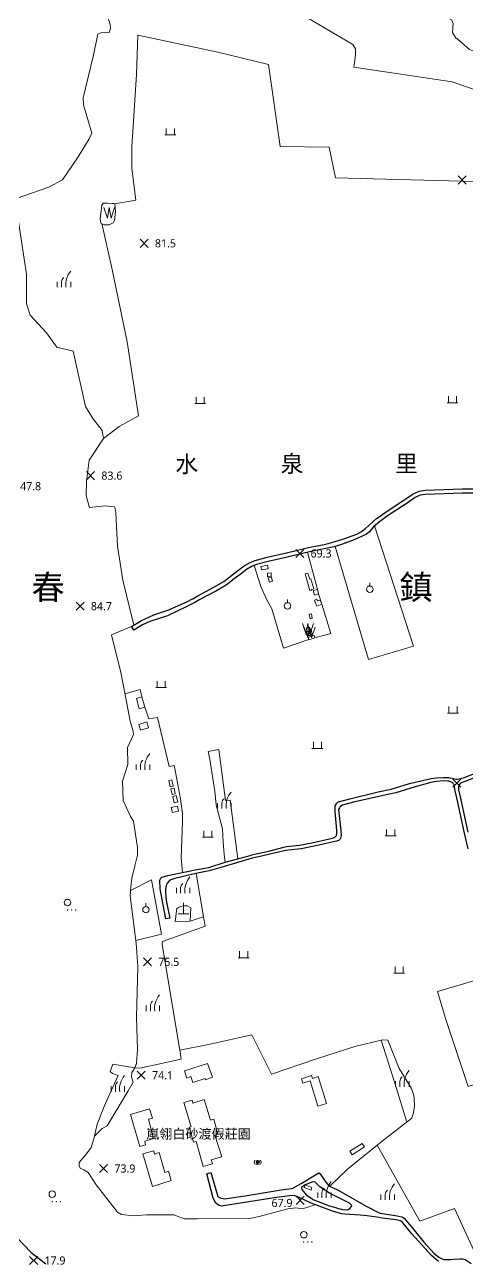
# Model space of a CAD drawing. Extents: x 219840 to 222438, y 2425093 to 2427865.
# Drawn here: x 221213 to 221622, y 2426126 to 2427267 of the extents above; entities that cross this region are included whole.
import ezdxf
from ezdxf.enums import TextEntityAlignment as Align

# ---------------------------------------------------------------- set-up
doc = ezdxf.new("R2010")
doc.units = 0
doc.linetypes.add('104', pattern=[32.49, 20, -3.83, 0.5, -3.83, 0.5, -3.83])
doc.linetypes.add('105', pattern=[30, 20, -4.75, 0.5, -4.75])
for name, color, linetype, lineweight in [('9240000', 7, '104', 30), ('9250000', 7, '105', 30), ('9310100', 7, 'Continuous', 20), ('9350204', 7, 'Continuous', 20), ('9520700', 5, 'Continuous', 20), ('9710500', 3, 'Continuous', 20), ('9720000', 3, 'Continuous', 20), ('9730200', 3, 'Continuous', 20), ('9730301', 3, 'Continuous', 20), ('9790103', 7, 'Continuous', 20)]:
    doc.layers.add(name, color=color, linetype=linetype, lineweight=lineweight)
for name, color, linetype in [('9420001', 1, 'Continuous'), ('9810200', 7, 'Continuous'), ('9950404', 7, 'Continuous')]:
    doc.layers.add(name, color=color, linetype=linetype)
doc.layers.add('9790201', color=34, linetype='145', lineweight=20, true_color=0xa55200)
doc.styles.add('LMP', font='Microsoft JhengHei.ttf')
doc.linetypes.add('145', pattern='A,0,-7.5,[10,base.shx,S=1,R=0,X=0,Y=0]', length=7.5)

# ---------------------------------------------------------------- blocks, each defined once
blk = doc.blocks.new('97320')
at = {"linetype": 'Continuous'}
for points in [[(-5, 0), (5, 0)], [(-3.75, 0), (-3.75, 6)], [(3.75, 0), (3.75, 6)]]:
    blk.add_lwpolyline(points, dxfattribs=at)
blk = doc.blocks.new('97913')
at = {"linetype": 'Continuous'}
for points in [[(-10, 8.7, 0.333333), (-10, -6.3)], [(10, -6.3, 0.333333), (10, 8.7)]]:
    blk.add_lwpolyline(points, format="xyb", dxfattribs=at)
for points in [[(-5.3, 6.5), (-5.5, 5.4), (-6.1, 3.7)], [(-1.7, 5.9), (-2.2, 3.7), (-3.9, 1.8), (-6.1, 0.7)], [(-5.4, 5.9), (6.4, 5.9), (4.4, 4)], [(0, 8.7), (0, 6.2)], [(1.1, 5.9), (1.1, 2.6), (1.6, 1.5), (5.8, 1.5), (6.3, 2.1), (6, 3.3)], [(-6.9, -6.3), (6.9, -6.3)], [(-5.3, -1.5), (5.5, -1.5)], [(0, -1.5), (0, -6.3)]]:
    blk.add_lwpolyline(points, dxfattribs=at)
blk = doc.blocks.new('97200')
at = {"linetype": 'Continuous'}
for points in [[(6.25, 15, 0.2146347), (1.75, 0)], [(-0.25, 9, 0.201941), (-2.25, 5)]]:
    blk.add_lwpolyline(points, format="xyb", dxfattribs=at)
for points in [[(-6.25, 5), (-6.25, 0)], [(-2.25, 0), (-2.25, 5)], [(6.25, 5), (6.25, 0)]]:
    blk.add_lwpolyline(points, dxfattribs=at)
blk = doc.blocks.new('97132')
at = {"linetype": 'Continuous'}
for points in [[(-3.2, 6.8, 1), (2.8, 6.8, 1)], [(-0.4, 0, 1), (0, 0, 1)], [(3.35, 0, 1), (3.75, 0, 1)], [(7.1, 0, 1), (7.5, 0, 1)]]:
    blk.add_lwpolyline(points, format="xyb", close=True, dxfattribs=at)
blk = doc.blocks.new('97331')
at = {"linetype": 'Continuous'}
blk.add_lwpolyline([(-3, 0, 1), (3, 0, 1)], format="xyb", close=True, dxfattribs=at)
blk.add_lwpolyline([(0, 3), (0, 6)], dxfattribs=at)
blk = doc.blocks.new('93523')
at = {"linetype": 'Continuous'}
for points in [[(-5, 0), (5, 0)], [(0, 10), (0, 0)]]:
    blk.add_lwpolyline(points, dxfattribs=at)
blk = doc.blocks.new('95220')
at = {"linetype": 'Continuous'}
blk.add_lwpolyline([(-5, 5), (-1.7, -5), (0, 5), (1.7, -5), (5, 5)], dxfattribs=at)
blk = doc.blocks.new('98120')
at = {"linetype": 'Continuous'}
for points in [[(-3.75, -3.75), (3.75, 3.75)], [(-3.75, 3.75), (3.75, -3.75)]]:
    blk.add_lwpolyline(points, dxfattribs=at)

msp = doc.modelspace()

# ---------------------------------------------------------------- linework, layer by layer
at = {"layer": '9310100', "flags": 128}
for points in [[(221437.4, 2426764.8), (221431.7, 2426763.7), (221431.2, 2426765.7), (221431, 2426766.8), (221437.2, 2426768), (221437.3, 2426767.4), (221437.4, 2426767.2), (221437.8, 2426764.9), (221437.4, 2426764.8)], [(221440.5, 2426757.5), (221437.1, 2426757.4), (221437, 2426760.8), (221440.5, 2426760.9), (221440.5, 2426757.5)], [(221441.5, 2426753.4), (221438.9, 2426752.5), (221437.7, 2426756.2), (221437.6, 2426756.3), (221440.5, 2426757.3), (221441.8, 2426753.5), (221441.5, 2426753.4)], [(221474.3, 2426760.8), (221476.1, 2426755.2), (221477, 2426755.5), (221480, 2426746.3), (221477.6, 2426745.6), (221477.8, 2426744.9), (221476.3, 2426744.6), (221471.8, 2426760), (221474.3, 2426760.8)], [(221484.3, 2426741.6), (221480.4, 2426740.5), (221479.3, 2426744.6), (221483.2, 2426745.6), (221484.3, 2426741.6)], [(221482.6, 2426736.6), (221483.3, 2426735), (221485.7, 2426735.8), (221487.3, 2426732), (221482.7, 2426730.2), (221481.2, 2426734), (221481.1, 2426733.9), (221480.4, 2426735.6), (221482.6, 2426736.6)], [(221478.3, 2426718.8), (221476.4, 2426718.4), (221475.7, 2426722.9), (221477.6, 2426723.2), (221478.3, 2426718.8)], [(221480.7, 2426700.9), (221475.2, 2426699.2), (221474.6, 2426701.4), (221480.1, 2426703), (221480.7, 2426700.9)], [(221323.6, 2426636.9), (221318.5, 2426635.6), (221316, 2426645.1), (221321.1, 2426646.4), (221323.6, 2426636.9)], [(221327.2, 2426617.9), (221319.7, 2426615.7), (221318.1, 2426621.1), (221325.6, 2426623.4), (221327.2, 2426617.9)], [(221349.9, 2426564.2), (221347.1, 2426563.6), (221345.9, 2426569.2), (221348.8, 2426569.8), (221349.9, 2426564.2)], [(221351.7, 2426557.1), (221348.9, 2426556.5), (221347.8, 2426561.7), (221350.7, 2426562.3), (221351.7, 2426557.1)], [(221354.3, 2426549.6), (221351, 2426548.8), (221349.5, 2426554.6), (221352.8, 2426555.4), (221354.3, 2426549.6)], [(221355, 2426541.1), (221349.2, 2426539.7), (221348.1, 2426544.3), (221353.9, 2426545.6), (221355, 2426541.1)], [(221381.6, 2426308.2), (221386.4, 2426295.6), (221379.9, 2426293.1), (221379.5, 2426294.4), (221368.1, 2426290.7), (221366.3, 2426296), (221362.4, 2426294.7), (221360.3, 2426301.2), (221381.6, 2426308.2)], [(221477.9, 2426297), (221478.7, 2426294.4), (221483.8, 2426296), (221491.6, 2426271.3), (221483.7, 2426268.8), (221476.5, 2426292), (221469.8, 2426290), (221468.5, 2426294.1), (221477.9, 2426297)], [(221324.4, 2426233), (221319.1, 2426231.5), (221310.4, 2426261.1), (221328.1, 2426266.3), (221330.7, 2426257.8), (221327.1, 2426256.6), (221331.8, 2426238.9), (221323.6, 2426236.5), (221324.4, 2426233)], [(221378.7, 2426274.9), (221384.3, 2426255.8), (221387.4, 2426256.8), (221391.2, 2426242.9), (221388.5, 2426241.9), (221395, 2426221.9), (221385, 2426219.2), (221386.3, 2426215.6), (221377.5, 2426213), (221371.1, 2426236.2), (221368.6, 2426235.6), (221364.7, 2426249.3), (221366.5, 2426249.7), (221359.8, 2426272.1), (221367.5, 2426274.2), (221368.2, 2426271.5), (221378.7, 2426274.9)], [(221526.7, 2426231.1), (221515.4, 2426223.9), (221513.3, 2426227.2), (221524.6, 2426234.4), (221526.7, 2426231.1)], [(221332, 2426227.6), (221332.6, 2426224.5), (221336.9, 2426225.9), (221342.1, 2426207.6), (221345.7, 2426208.8), (221348.1, 2426200.2), (221330.8, 2426194.7), (221321.8, 2426224.6), (221332, 2426227.6)], [(221478.2, 2426193.8), (221477.4, 2426191.3), (221471.1, 2426193.6), (221471.8, 2426196.1), (221478.2, 2426193.8)]]:
    msp.add_lwpolyline(points, close=True, dxfattribs=at)
at = {"layer": '9420001', "flags": 128}
for points in [[(221636.2, 2426834.6), (221617.3, 2426834.6), (221583.2, 2426833.3), (221578.2, 2426832.6), (221573.6, 2426830.5), (221566.1, 2426825.4), (221548.1, 2426813.5), (221541.7, 2426809), (221538.7, 2426806.6), (221535, 2426803.5), (221531.4, 2426798.9), (221528.5, 2426796.7), (221523.9, 2426794.4), (221515.6, 2426790.7), (221504.4, 2426786.7), (221498.5, 2426785), (221475.9, 2426780.4), (221455.3, 2426775.4), (221437.6, 2426771.5), (221427, 2426768.6), (221422.8, 2426767), (221417.8, 2426764.1), (221411.9, 2426759.5), (221406.3, 2426755.4), (221398.9, 2426749.6), (221389.5, 2426744.1), (221374.7, 2426736.3), (221369.8, 2426733.6), (221362.4, 2426729.9), (221344.7, 2426721.4), (221328.3, 2426716), (221321.5, 2426713), (221313.5, 2426708.1), (221312.5, 2426709.7), (221311.4, 2426711.4), (221319.7, 2426716.5), (221319.9, 2426716.6), (221332.2, 2426722.3), (221345.9, 2426726.8), (221360.5, 2426733.4), (221360.7, 2426733.4), (221367.9, 2426737), (221368, 2426737.1), (221372.8, 2426739.7), (221387.6, 2426747.6), (221396.7, 2426752.9), (221403.9, 2426758.5), (221409.5, 2426762.7), (221415.6, 2426767.4), (221421.1, 2426770.6), (221425.7, 2426772.3), (221436.7, 2426775.4), (221454.5, 2426779.3), (221475.1, 2426784.2), (221490.9, 2426787.4), (221499.6, 2426789.8), (221508.4, 2426792.8), (221519.5, 2426796.8), (221523.9, 2426799.1), (221527.7, 2426801.9), (221537.9, 2426811), (221539.3, 2426812.1), (221545.9, 2426816.8), (221563.9, 2426828.7), (221571.6, 2426833.9), (221577.1, 2426836.4), (221582.9, 2426837.2), (221617.2, 2426838.5), (221636, 2426838.5)], [(221622.5, 2426506.1), (221619.2, 2426520.8), (221612.1, 2426553.4), (221610.6, 2426559.9), (221610, 2426563.3), (221609.6, 2426565.3), (221609.1, 2426566), (221608.2, 2426567.1), (221604.5, 2426568.7), (221603.7, 2426568.8), (221599.8, 2426568.9), (221593.1, 2426568.4), (221588.1, 2426567.4), (221573.6, 2426563.5), (221555.7, 2426557.9), (221549.4, 2426556.6), (221516.6, 2426549.3), (221506.5, 2426546.6), (221504.8, 2426545.7), (221504.3, 2426545.2), (221503.6, 2426544.1), (221502.8, 2426542.6), (221504.9, 2426522.9), (221505.2, 2426518.5), (221505, 2426517.3), (221504.6, 2426516.2), (221504.3, 2426515.5), (221503.9, 2426514.8), (221503.3, 2426514.3), (221502.6, 2426513.9), (221500.8, 2426513.2), (221484.4, 2426509.6), (221468.1, 2426506.2), (221453.8, 2426504.7), (221431.4, 2426499.5), (221422.9, 2426497.7), (221393.9, 2426489), (221383.3, 2426485.8), (221370.8, 2426483.4), (221351.4, 2426479), (221346.9, 2426477.4), (221344.6, 2426474.9), (221343.6, 2426472.4), (221342.9, 2426468.9), (221342.7, 2426466.2), (221343, 2426461.7), (221343.8, 2426457.1), (221346.7, 2426442.1), (221343.1, 2426441.7), (221338, 2426469.3), (221337.7, 2426477.4), (221338.5, 2426479.1), (221339.6, 2426480), (221345.1, 2426481.5), (221370.2, 2426486.8), (221383, 2426488.9), (221398.1, 2426493.8), (221422.4, 2426500.3), (221422.3, 2426500.6), (221438.3, 2426504.2), (221451, 2426507.5), (221454.8, 2426508.4), (221466.6, 2426509.6), (221478.1, 2426511.9), (221497, 2426516), (221498.8, 2426516.6), (221499.5, 2426517.3), (221500.7, 2426518.6), (221501.3, 2426520.6), (221501.3, 2426523.1), (221499.6, 2426540.6), (221499.6, 2426545.8), (221501.1, 2426548.3), (221502, 2426549.2), (221502.7, 2426549.7), (221514.4, 2426552.8), (221539.2, 2426558.9), (221551.5, 2426561.4), (221568.2, 2426566.4), (221588.3, 2426571.3), (221590.6, 2426571.6), (221593.7, 2426571.9), (221599.5, 2426572.2), (221604.5, 2426572), (221611.4, 2426570.6), (221612.3, 2426570.4), (221618.3, 2426571.9), (221628.3, 2426575.8)], [(221647, 2426579), (221616.3, 2426567.2), (221615.2, 2426566.5), (221614.2, 2426565.4), (221613.6, 2426563.6), (221613.5, 2426560.6), (221615, 2426554.1), (221622.1, 2426521.5)], [(221595, 2426125.5), (221588.6, 2426130.8), (221570.5, 2426151), (221561.3, 2426162.2), (221558.9, 2426163.2), (221555.9, 2426163.9), (221543.1, 2426165.5), (221540.3, 2426166), (221529.1, 2426167.5), (221522.6, 2426168.2), (221508.6, 2426169.1), (221505.8, 2426169.5), (221498.2, 2426171.6), (221477.3, 2426179.1), (221465.2, 2426185), (221462.3, 2426186.1), (221460, 2426186.4), (221443.3, 2426184.2), (221408.2, 2426178.6), (221394.6, 2426176.5), (221392.4, 2426177.2), (221389.3, 2426179.3), (221386.8, 2426183.8), (221381, 2426206.4), (221384.8, 2426207.5), (221391.2, 2426185.4), (221393.4, 2426184.2), (221397.3, 2426183.1), (221416.3, 2426185.9), (221451.7, 2426191.7), (221460, 2426192.9), (221468.2, 2426197.5), (221484.4, 2426207.2), (221485.7, 2426206.3), (221490, 2426199.7), (221493.9, 2426195.3), (221502.3, 2426191.2), (221528.9, 2426176), (221540.2, 2426170.2), (221541.3, 2426170.1), (221555.2, 2426167.9), (221558.3, 2426167.3), (221561.1, 2426166.6), (221562.3, 2426166.1), (221563.5, 2426165.3), (221572.6, 2426154.3), (221581.7, 2426143.3), (221591.1, 2426132.9), (221595.5, 2426129.4), (221598.5, 2426127.8), (221600.1, 2426127.3), (221602.1, 2426127.1), (221606, 2426127.1), (221608.8, 2426127.5), (221614.9, 2426127.8), (221617.2, 2426127.8), (221619.8, 2426127.2), (221625.3, 2426123.6)], [(221205.4, 2426147.6), (221218.7, 2426133.8), (221232.3, 2426123.2)]]:
    msp.add_lwpolyline(points, dxfattribs=at)
msp.add_lwpolyline([(221480.8, 2426198.7), (221479.1, 2426199), (221471.8, 2426196.1), (221468.5, 2426193.7), (221468.9, 2426191.7), (221472.9, 2426186.9), (221479.8, 2426182.4), (221493.6, 2426177), (221506.2, 2426173.5), (221510.2, 2426173.2), (221511.5, 2426173.3), (221513.3, 2426174.2), (221514.8, 2426176.1), (221515, 2426177.2), (221512.9, 2426179.2), (221494.3, 2426188.5), (221485.4, 2426194.4), (221483.2, 2426196.4), (221481.2, 2426198.6), (221480.8, 2426198.7)], close=True, dxfattribs=at)
at = {"layer": '9520700', "flags": 128}
for points in [[(221294.5, 2427084), (221290.7, 2427082.1), (221286.2, 2427082.3), (221283.2, 2427083.6), (221282.6, 2427087.8), (221283.9, 2427100.3), (221285.3, 2427102), (221289.2, 2427102.2), (221293.5, 2427101.9), (221295.1, 2427101.7), (221296.1, 2427101.4), (221296.5, 2427094.6), (221295.8, 2427086.3), (221294.5, 2427084)], [(221477.2, 2426708.3), (221473.4, 2426706.9), (221473.2, 2426709.6), (221473.3, 2426709.8), (221473.5, 2426709.9), (221473.7, 2426710), (221475, 2426710.4), (221475.7, 2426710.4), (221475.9, 2426710.3), (221477.2, 2426708.3)], [(221475.6, 2426703), (221475.3, 2426702.9), (221474.9, 2426703), (221474.5, 2426703.2), (221474.4, 2426703.4), (221473.4, 2426706.4), (221477.1, 2426707.6), (221477.4, 2426707.7), (221477.5, 2426707.7), (221477.7, 2426707.5), (221478.5, 2426704.8), (221478.5, 2426704.5), (221478.4, 2426704.2), (221478.3, 2426704), (221478.1, 2426703.8), (221476.1, 2426703), (221475.6, 2426703)]]:
    msp.add_lwpolyline(points, close=True, dxfattribs=at)
at = {"layer": '9790201', "flags": 128}
for points in [[(221313.7, 2426712.8), (221303.4, 2426754.2), (221298.6, 2426785.6), (221297.2, 2426809.8), (221296.8, 2426816.5), (221296.2, 2426820.2), (221295.7, 2426822), (221287.1, 2426822.7), (221272.6, 2426821.2), (221269.5, 2426832.1), (221269.7, 2426845.2), (221272.4, 2426864.9), (221285.4, 2426885), (221284.2, 2426892.4), (221275.8, 2426903.4), (221268.8, 2426914.6), (221257.4, 2426965.7), (221242.4, 2426969.3), (221233, 2426982.5), (221217.8, 2426998.8), (221214.5, 2427009.2), (221214.5, 2427036.5), (221205.9, 2427093.1), (221205, 2427106.3), (221235, 2427116.9), (221247.7, 2427123.8), (221262, 2427144.9), (221272.3, 2427161.6), (221274.7, 2427166.8), (221267, 2427193), (221266.7, 2427199.3), (221275.9, 2427237.5), (221280.2, 2427258.2), (221283.1, 2427259.3), (221290.7, 2427259.8), (221292, 2427263.2), (221291.7, 2427267.1), (221289.3, 2427274.9), (221271, 2427294.3), (221261.2, 2427305.1), (221259.9, 2427309.1), (221260.4, 2427310.3), (221261.4, 2427311.2), (221265.2, 2427310.9), (221281.7, 2427297), (221285.2, 2427295.3), (221289.6, 2427296.6), (221301.1, 2427315.3), (221301.8, 2427319), (221301.9, 2427331.1), (221305, 2427337.9), (221310.6, 2427345.8), (221315.2, 2427351.2), (221318.1, 2427352.7), (221322.4, 2427354.3), (221330.9, 2427354.6), (221352.5, 2427344.8), (221355.1, 2427342.8), (221354.3, 2427338.5), (221351.2, 2427333.1), (221351.2, 2427330.4), (221351.8, 2427326.6), (221355.2, 2427323.5), (221435.1, 2427295.2), (221463.7, 2427279.3), (221516, 2427248.7), (221518.5, 2427244.7), (221518.4, 2427238.8), (221516.9, 2427227.7), (221607.8, 2427214), (221666, 2427193.8), (221717.9, 2427176.9), (221770.7, 2427164), (221815.1, 2427150.9), (221855.9, 2427141.4)], [(221769.5, 2427199.6), (221765.2, 2427192.6), (221762.5, 2427191.3), (221758.4, 2427192.4), (221750.3, 2427198.3), (221741, 2427205.4), (221731.2, 2427212.5), (221724.8, 2427216.8), (221719.7, 2427218.1), (221715.5, 2427220.5), (221706.1, 2427228.8), (221698.3, 2427231.6), (221690.1, 2427234), (221679.8, 2427235), (221669.4, 2427234.5), (221663.8, 2427233.4), (221643.9, 2427235.9), (221623.6, 2427244.1), (221616.2, 2427250.3), (221610.8, 2427254.9), (221607.9, 2427259.8), (221608.7, 2427268), (221607.3, 2427271.1), (221604, 2427272.9), (221588.1, 2427277.2), (221578.6, 2427278.7), (221573.3, 2427281.7), (221569.8, 2427286), (221561, 2427299.1)], [(221296.1, 2427101.4), (221315.5, 2427105), (221311.6, 2427134.2), (221311.8, 2427154.2), (221316.1, 2427220.9), (221317.3, 2427257.2), (221391.1, 2427241.4), (221438, 2427230.2), (221448.8, 2427154.4), (221494.2, 2427153.7), (221499.8, 2427125.4), (221768, 2427118.6), (221836.4, 2427115.2), (221902.2, 2427114.4)], [(221285.4, 2426885), (221299.9, 2426896.1), (221317.9, 2426905.8), (221307.3, 2426974.1), (221293.7, 2427041), (221283.9, 2427083.3)], [(221499.7, 2426785.3), (221530.5, 2426681.1), (221571.9, 2426693.3), (221536.1, 2426804.4)], [(221483.2, 2426745.6), (221474, 2426779.9)], [(221424.7, 2426767.7), (221431, 2426748.5), (221436.3, 2426736.6), (221441, 2426727.7), (221451.8, 2426691.4), (221475.2, 2426699.3)], [(221480.7, 2426700.9), (221495.5, 2426705), (221487.3, 2426732), (221484.3, 2426741.6)], [(221311.4, 2426711.4), (221292.9, 2426703.6)], [(221292.9, 2426703.6), (221301.5, 2426669)], [(221301.5, 2426669), (221305.8, 2426646.9), (221310.3, 2426624.1), (221312.9, 2426614.9), (221313.4, 2426611.7), (221307.6, 2426599.7), (221308, 2426584), (221303.2, 2426568.7), (221303.6, 2426551), (221310.5, 2426536.2), (221313.2, 2426531.7), (221316.9, 2426507.6), (221316.9, 2426500.3), (221314.4, 2426490.7), (221311.7, 2426479.1), (221310.8, 2426471.3), (221310.2, 2426462.8), (221315.8, 2426419.3), (221317.4, 2426397.6), (221316, 2426350.7), (221317.1, 2426321), (221316, 2426308), (221314.6, 2426304.2), (221294.1, 2426307.5), (221291.7, 2426300.8), (221293.8, 2426298.9), (221299, 2426296.9), (221286.7, 2426269.9), (221279.8, 2426252.2), (221276.7, 2426238.6), (221274.3, 2426230.6), (221269.9, 2426224.9), (221263.1, 2426216.6), (221263.2, 2426213.6), (221263.9, 2426211.5), (221267.4, 2426210.1), (221271.3, 2426207.6), (221278.9, 2426196), (221298.4, 2426171), (221302.3, 2426168.7), (221312.9, 2426167.5), (221325.4, 2426168.5), (221350.6, 2426168.4)], [(221305.4, 2426649.2), (221319.5, 2426653.4)], [(221319.5, 2426653.4), (221321.1, 2426646.4)], [(221323.6, 2426636.9), (221327.4, 2426626.1), (221335.3, 2426627.6), (221346.2, 2426582.2), (221350.8, 2426583.1)], [(221398.1, 2426493.8), (221396.9, 2426501), (221396.2, 2426512.3), (221395.5, 2426524.8), (221390.7, 2426543.2), (221389.6, 2426547.1), (221388.4, 2426559.1), (221383.7, 2426588.9), (221382.2, 2426596.1), (221392.2, 2426597.8), (221398.2, 2426551), (221402.5, 2426551.2), (221409.7, 2426496.9)], [(221352.1, 2426577.1), (221350.8, 2426583.1)], [(221358.5, 2426484.3), (221357.3, 2426497.9), (221358.4, 2426531.1), (221358.6, 2426538.5), (221356.8, 2426552.5), (221352.1, 2426577.1)], [(221371.1, 2426483.4), (221378.1, 2426443.5), (221379.4, 2426434.8), (221340.1, 2426420.8), (221339.8, 2426418), (221356.2, 2426320.4), (221384, 2426326.1), (221422.6, 2426334.6), (221440.7, 2426298.2), (221482.3, 2426312.5), (221517.8, 2426323.8), (221543.2, 2426330), (221548.4, 2426329.7), (221558.9, 2426303.4), (221570.1, 2426284.9), (221572, 2426279.6), (221572.7, 2426276.3), (221573, 2426268.8), (221572.1, 2426263), (221570.6, 2426257.8), (221542.9, 2426236.5), (221538.5, 2426232.9), (221578, 2426162.7), (221610, 2426174.4), (221637.1, 2426115.4)], [(221310.5, 2426467.9), (221330, 2426477.5), (221339.2, 2426427.4), (221315.5, 2426421.6)], [(221365.5, 2426439.4), (221378.1, 2426443.5)], [(221670.4, 2426301.6), (221622.4, 2426286.9), (221602.3, 2426347.8), (221594.3, 2426374.5), (221649.5, 2426390.8)], [(221555.2, 2426289.2), (221542, 2426329.7)], [(221277.2, 2426241.1), (221284.4, 2426248.2), (221289, 2426250.7), (221308.3, 2426283), (221313.1, 2426291), (221312.1, 2426293.7), (221311.5, 2426295.5), (221311.6, 2426299.7), (221314.6, 2426304.2), (221319.2, 2426303.9), (221357.3, 2426312), (221356.1, 2426320.7)], [(221565.7, 2426254), (221555.2, 2426289.2)], [(221538.5, 2426232.9), (221511, 2426210.7)], [(221511, 2426210.7), (221494.6, 2426195)], [(221350.6, 2426168.4), (221360.1, 2426164.7), (221372.2, 2426164.7), (221420.6, 2426165.1), (221429.5, 2426166.8), (221456, 2426173.9), (221463.2, 2426174.8), (221469.5, 2426174), (221481, 2426177.8)]]:
    msp.add_lwpolyline(points, dxfattribs=at)
msp.add_lwpolyline([(221351.7, 2426439.1), (221365.5, 2426439.4), (221366.2, 2426451.8), (221363, 2426453.5), (221359.4, 2426453.5), (221356.7, 2426453), (221354.8, 2426452.1), (221353.2, 2426451.1)], close=True, dxfattribs=at)

# ---------------------------------------------------------------- block references
at = {"layer": '9350204'}
msp.add_blockref('93523', (221359.5, 2426446.3), dxfattribs=at)
at = {"layer": '9520700'}
for p in [(221290.8, 2427093.2), (221474.5, 2426709.1), (221476, 2426705.9)]:
    msp.add_blockref('95220', p, dxfattribs=at)
at = {"layer": '9710500'}
for p in [(221252.5, 2426449.8), (221238.4, 2426180.7), (221470.8, 2426143.3)]:
    msp.add_blockref('97132', p, dxfattribs=at)
at = {"layer": '9720000'}
for p in [(221249.1, 2427024.5), (221322.1, 2426579.1), (221397.2, 2426543.5), (221359.1, 2426465.3), (221331.1, 2426356.5), (221561.7, 2426286.7), (221298.8, 2426282.1), (221489.7, 2426184.1), (221548.2, 2426182.2)]:
    msp.add_blockref('97200', p, dxfattribs=at)
at = {"layer": '9730200'}
for p in [(221347.3, 2427165.2), (221374.9, 2426917.1), (221608.1, 2426917.9), (221338.9, 2426655), (221608.5, 2426631.5), (221483.2, 2426598.9), (221381.9, 2426517), (221550.9, 2426518.1), (221415.1, 2426405.7), (221558.8, 2426391.5)]:
    msp.add_blockref('97320', p, dxfattribs=at)
at = {"layer": '9730301'}
for p in [(221531.7, 2426745.8), (221455.6, 2426730.4), (221324.8, 2426450.1)]:
    msp.add_blockref('97331', p, dxfattribs=at)
at = {"layer": '9790103', "xscale": 0.25, "yscale": 0.25, "zscale": 0.25}
msp.add_blockref('97913', (221428, 2426216.7), dxfattribs=at)
at = {"layer": '9810200'}
for p in [(221617, 2427123.5, 64.5), (221323.1, 2427065.1, 81.5), (221273.6, 2426850.7, 83.6), (221466.9, 2426778.9, 69.3), (221263.9, 2426730.2, 84.7), (221612.1, 2426566.9, 61.4), (221326.2, 2426401.9, 75.5), (221320.4, 2426297.3, 74.1), (221285.6, 2426211.2, 73.9), (221467.3, 2426181.8, 67.9), (221221, 2426126.3, 17.9)]:
    msp.add_blockref('98120', p, dxfattribs=at)

# ---------------------------------------------------------------- texts
at = {"layer": '9240000', "style": 'LMP'}
for s, p in [('春', (221234.3, 2426748.1)), ('鎮', (221574.4, 2426748.1))]:
    msp.add_text(s, height=22.5, dxfattribs=at).set_placement(p, align=Align.MIDDLE)
at = {"layer": '9250000', "style": 'LMP'}
for s, p in [('水', (221362.5, 2426861.6)), ('泉', (221459.8, 2426862)), ('里', (221565.5, 2426862))]:
    msp.add_text(s, height=15.5, dxfattribs=at).set_placement(p, align=Align.MIDDLE)
at = {"layer": '9810200', "style": 'LMP'}
for s, p in [('81.5', (221333.1, 2427065.1, 81.5)), ('83.6', (221283.6, 2426850.7, 83.6)), ('47.8', (221208.5, 2426840.9, 47.8)), ('69.3', (221476.9, 2426778.9, 69.3)), ('84.7', (221273.9, 2426730.2, 84.7)), ('75.5', (221336.2, 2426401.9, 75.5)), ('74.1', (221330.4, 2426297.3, 74.1)), ('73.9', (221295.6, 2426211.2, 73.9)), ('67.9', (221440.8, 2426179.4, 67.9)), ('17.9', (221231, 2426126.3, 17.9))]:
    msp.add_text(s, height=7.5, dxfattribs=at).set_placement(p, align=Align.MIDDLE_LEFT)
at = {"layer": '9950404', "style": 'LMP'}
msp.add_text('嵐翎白砂渡假莊園', height=8.85, dxfattribs=at).set_placement((221373.3, 2426243.3), align=Align.MIDDLE)

doc.saveas('drawing.dxf')
